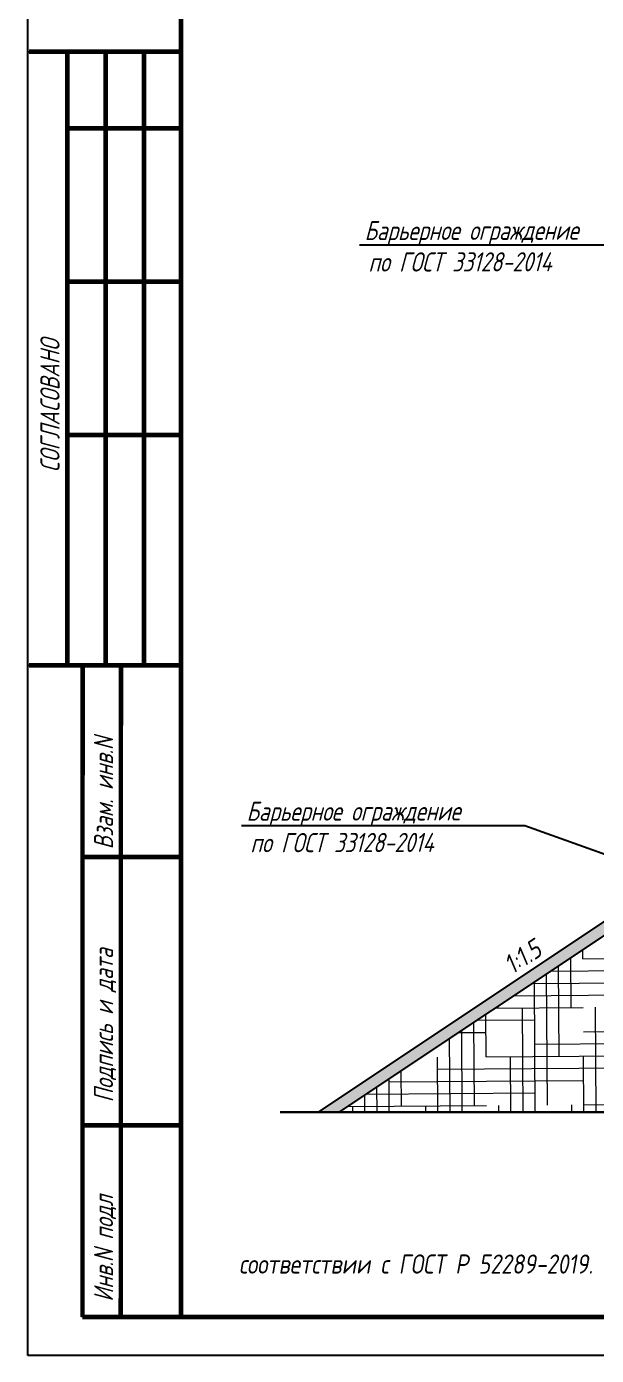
# Model space of a CAD drawing. Header units: millimetres. Extents: x 4241 to 6572, y 870 to 1291.
# Drawn here: x 6152.1 to 6226.5, y 869.8 to 1043.1 of the extents above; entities that cross this region are included whole.
import ezdxf
from ezdxf.enums import TextEntityAlignment as Align

# ---------------------------------------------------------------- set-up
doc = ezdxf.new("R2010")
doc.units = ezdxf.units.MM
for name, color, linetype in [('_Штамп_рамка', 7, 'Continuous'), ('все', 7, 'Continuous'), ('ПРОЕКТ', 7, 'Continuous'), ('Черный_профиль_рамка', 7, 'Continuous')]:
    doc.layers.add(name, color=color, linetype=linetype)
doc.styles.add('ISOCPEUR', font='romand.shx', dxfattribs={"width": 0.8, "oblique": 10, "height": 2.5})
doc.styles.add('M', font='romand.shx', dxfattribs={"width": 0.8, "oblique": 10})
doc.styles.add('Romans_2.5', font='romans.shx', dxfattribs={"width": 0.75, "height": 2.5})
doc.styles.add('М', font='romand.shx', dxfattribs={"width": 0.8, "oblique": 10, "height": 2})
doc.linetypes.add('zem', pattern='A,1.9,[130,ltypeshp.shx,S=2.4,R=135,X=0.5,Y=-1.8],2,[130,ltypeshp.shx,S=2.4,R=135,X=0.5,Y=-1.8],2,[130,ltypeshp.shx,S=2.4,R=135,X=0.5,Y=-1.8],3.8', length=9.7)

# ---------------------------------------------------------------- blocks, each defined once
blk = doc.blocks.new('*U758')
blk.add_lwpolyline([(0, 0), (0, 297), (420, 297), (420, 0), (0, 0)])
at = {"const_width": 0.6}
blk.add_lwpolyline([(20, 5), (20, 292), (415, 292), (415, 5), (20, 5)], dxfattribs=at)
at = {"style": 'Romans_2.5', "width": 0.75}
blk.add_attdef('ФОРМАТ', text='', height=2.5, dxfattribs=at).set_placement((380, 2.5), align=Align.MIDDLE_LEFT)
blk = doc.blocks.new('Боковик')
for p, q in [((-19.85, 165), (0.15, 165)), ((-14.82, 165), (-14.83, 85)), ((-9.85, 85), (-9.85, 165)), ((-4.85, 165), (-4.85, 85)), ((-14.85, 155), (0.15, 155)), ((-14.85, 135), (0.15, 135)), ((-14.85, 115), (0.15, 115)), ((-19.85, 85), (0.15, 85)), ((-12.86, 0), (-12.85, 85)), ((-7.85, 85), (-7.86, 0)), ((-12.86, 60), (0.14, 60)), ((-12.86, 25), (0.14, 25))]:
    blk.add_line(p, q)
at = {"const_width": 0.6}
for points in [[(-19.85, 165), (0.15, 165)], [(-14.82, 165), (-14.83, 85)], [(-9.85, 165), (-9.85, 85)], [(-4.85, 85), (-4.85, 165)], [(0.15, 155), (-14.82, 155)], [(0.15, 135), (-14.82, 135)], [(-14.82, 115), (0.15, 115)], [(-19.85, 85), (0.15, 85)], [(-12.86, 0), (-12.85, 85)], [(-7.85, 85), (-7.86, 0)], [(-12.86, 60), (0.14, 60)], [(0.14, 25), (-12.86, 25)], [(0.15, 25), (-12.86, 25)], [(0.15, 0), (-12.86, 0)]]:
    blk.add_lwpolyline(points, dxfattribs=at)
at = {"layer": 'Черный_профиль_рамка', "style": 'M', "oblique": 15, "width": 0.75}
for s, p in [('СОГЛАСОВАНО', (-15.85, 110.17)), ('Взам. инв.N', (-8.86, 61)), ('Подпись и дата', (-8.86, 28)), ('Инв.N подл', (-8.86, 2))]:
    blk.add_text(s, height=2.5, rotation=89.9949, dxfattribs=at).set_placement(p)

msp = doc.modelspace()

# ---------------------------------------------------------------- hatches: boundary and pattern name
h = msp.add_hatch()
h.set_pattern_fill('SWAMP', color=3, scale=0.05)
h.set_pattern_definition([(0, (-56409.3127, -30948.9578), (0.635, 1.099852262), [0.15875, -1.11125]), (90, (-56409.2333, -30948.9578), (-0.635, 1.099852262), [0.079375, -2.120329524]), (90, (-56409.2135, -30948.9578), (-0.635, 1.099852262), [0.0635, -2.136204524]), (90, (-56409.25316, -30948.9578), (-0.635, 1.099852262), [0.0635, -2.136204524]), (60, (-56409.1936, -30948.9578), (-0.634999999, 1.099852262), [0.0508, -1.2192]), (120, (-56409.273, -30948.9578), (-1.269999999, 5e-10), [0.0508, -1.2192])])
h.paths.add_polyline_path([(6190.2125, 901.488), (6192.9167, 901.488), (6232.8679, 928.1222), (6230.1061, 928.0838)])
at = {"layer": 'все', "linetype": 'Continuous', "lineweight": 9, "ltscale": 0.2, "true_color": 0x6c0707}
h = msp.add_hatch(dxfattribs=at)
h.set_pattern_fill('HOUND', color=16, angle=0.4, style=0)
h.set_pattern_definition([(0.4, (-56419.3221, -30949.1008), (6.338762504, 1.631792317), [25.4, -12.7]), (90.4, (-56419.3221, -30949.1008), (-1.54313031, -6.360928006), [25.4, -12.7])])
h.paths.add_polyline_path([(6192.9166, 901.488), (6257.3847, 901.4879), (6257.3847, 925.6661), (6228.5663, 925.2544)])

# ---------------------------------------------------------------- linework, layer by layer
for points in [[(6195.5766, 1014.6062), (6232.5372, 1014.6062), (6256.381, 997.7183)], [(6180.1791, 938.8896), (6217.1397, 938.8896), (6241.299, 930.2367)], [(6190.2125, 901.488), (6232.3941, 929.6091), (6232.3941, 929.6091)], [(6192.9167, 901.488), (6232.8679, 928.1222)]]:
    msp.add_lwpolyline(points)
at = {"color": 140, "linetype": 'Continuous', "lineweight": 18, "const_width": 0.2}
msp.add_lwpolyline([(6249.8855, 925.5554), (6228.5663, 925.2544), (6204.52, 909.2236)], dxfattribs=at)
at = {"linetype": 'zem', "ltscale": 0.5, "const_width": 0.3}
msp.add_lwpolyline([(6185.2125, 901.488), (6257.3847, 901.4879)], dxfattribs=at)

# ---------------------------------------------------------------- block references
msp.add_blockref('Боковик', (6172.2899, 874.7865))
at = {"layer": '_Штамп_рамка'}
msp.add_blockref('*U758', (6152.2899, 869.7865), dxfattribs=at)

# ---------------------------------------------------------------- texts
at = {"lineweight": 18, "style": 'М', "oblique": 10, "width": 0.8}
msp.add_text('1:1.5', height=2.5, rotation=33.151461, dxfattribs=at).set_placement((6215.5082, 919.4097, -0.3))
at = {"color": 7, "linetype": 'Continuous', "insert": (6179.8612, 899.6204), "char_height": 2.5, "width": 187.863279, "attachment_point": 1, "style": 'ISOCPEUR'}
msp.add_mtext('\\P\\pi84.17615;{\\LПримечания:\\P\\pi93.93164;\\P\\pi0;}1. Установка металлического барьерного ограждения выполнена в соответствии с ГОСТ Р 52289-2019.{\\C256;\\P}2. Размеры на чертеже даны в метрах. ', dxfattribs=at)
at = {"layer": 'ПРОЕКТ', "lineweight": 18, "style": 'M', "oblique": 15, "width": 0.75}
for s, p in [('Барьерное ограждение', (6196.2279, 1015.2092)), ('по ГОСТ 33128-2014', (6196.7328, 1011.1026)), ('Барьерное ограждение', (6180.8304, 939.4926)), ('по ГОСТ 33128-2014', (6181.3353, 935.3859))]:
    msp.add_text(s, height=2.5, rotation=0.103257, dxfattribs=at).set_placement(p)

doc.saveas('drawing.dxf')
